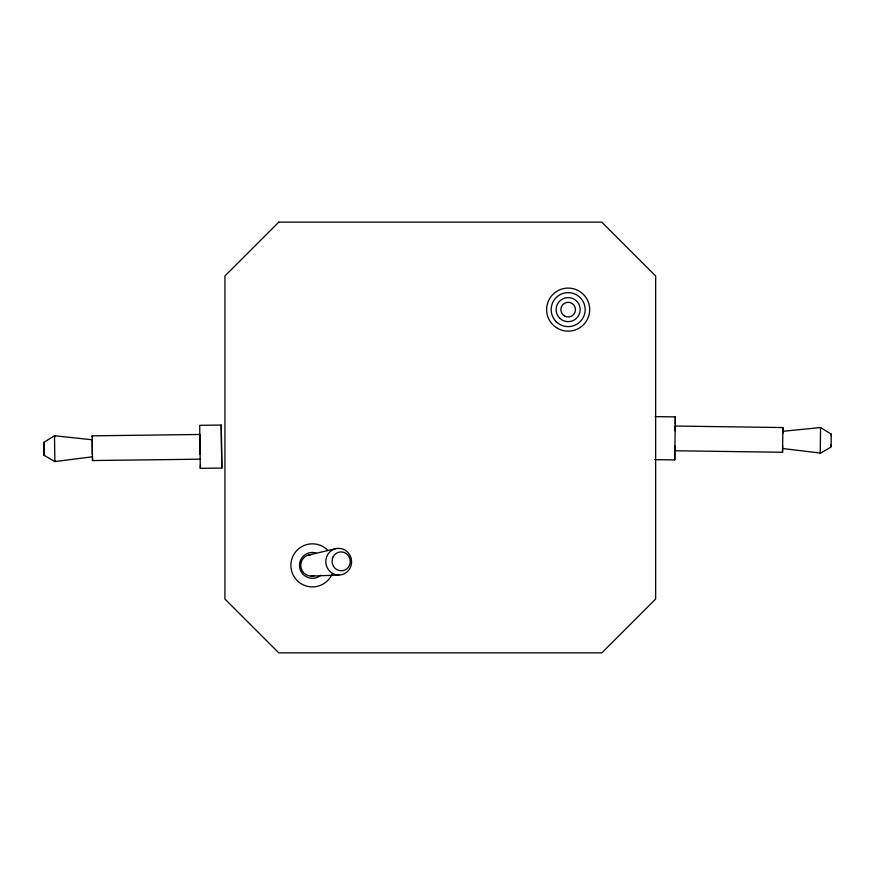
<?xml version="1.0" encoding="UTF-8"?>
<svg xmlns="http://www.w3.org/2000/svg" width="875" height="875" viewBox="0 0 875 875"><rect width="100%" height="100%" fill="white"/><g stroke="black" fill="none" stroke-linecap="round" stroke-linejoin="round"><path stroke-width="1.31" d="M654.544 459.627L674.734 459.911L675.27 422.417L675.336 416.894L655.145 416.609M831.228 435.794L831.25 434.131L820.575 427.525L782.83 431.298L782.808 433.508M820.214 453.064L782.589 448.514L782.633 445.681M820.564 428.137L820.575 427.525L820.214 453.338L831.075 447.038L831.25 434.131M675.15 430.817L675.205 426.048L782.884 427.558L782.534 452.266L674.866 450.756L674.942 445.988M675.205 426.891L675.205 426.048M782.534 452.255L782.567 449.794M674.844 452.834L674.734 459.911M675.227 423.97L675.336 416.894M782.808 432.316L782.873 427.547M831.086 446.009L831.108 444.916M674.866 450.756L674.877 449.914M92.641 458.073L92.477 460.545L92.159 435.838L92.312 436.68M200.484 464.898L200.298 468.333L221.823 468.07L221.233 425.053L199.708 425.327L200.298 468.333M199.806 434.481L199.883 454.42M92.291 439.764L54.502 435.761L43.827 442.356L43.772 449.137L44.002 455.262L54.852 461.573L92.477 456.794M44.002 455.262L43.859 442.488M54.917 460.961L54.852 461.573L54.502 435.761L54.655 437.161M92.236 439.589L92.312 454.595M221.233 425.053L221.823 468.07M308.306 555.111L335.223 548.811M311.205 576.089L338.844 575.028A13.344 12.884 82.3 0 0 349.792 555.002A13.344 12.884 82.3 0 0 327.458 555.045A13.344 12.884 82.3 0 0 338.844 575.028M92.159 435.838L199.883 434.481L199.959 435.312M92.477 460.545L200.2 459.189M332.084 574.131A21.536 21.536 0 0 1 301.317 583.833A21.536 21.536 0 0 1 295.444 552.114A21.536 21.536 0 0 1 327.644 550.145M313.862 575.717A10.675 10.314 82.3 0 1 300.869 566.825A10.675 10.314 82.3 0 1 310.964 554.75M320.72 575.269A12.917 12.917 0 0 1 299.797 568.17A12.917 12.917 0 0 1 315.755 552.891M278.764 222.13L224.919 275.975L224.919 599.025L278.764 652.87L601.814 652.87L655.648 599.025L655.648 275.975L601.814 222.13L278.764 222.13M333.233 556.653A9.439 9.111 82.3 0 0 341.283 570.784A9.439 9.111 82.3 0 0 349.027 556.62A9.439 9.111 82.3 0 0 333.233 556.653M559.661 318.128A12.02 12.02 0 0 0 579.775 312.736A12.02 12.02 0 0 0 565.053 298.014A12.02 12.02 0 0 0 559.661 318.128M564.495 315.984A7.339 7.339 0 0 0 575.498 309.63A7.339 7.339 0 0 0 564.495 303.275A7.339 7.339 0 0 0 564.495 315.984M556.139 321.65A17.008 17.008 0 0 0 584.587 314.027A17.008 17.008 0 0 0 563.763 293.202A17.008 17.008 0 0 0 556.139 321.65M557.397 328.278A21.536 21.536 0 0 0 589.695 309.63A21.536 21.536 0 0 0 557.397 290.97A21.536 21.536 0 0 0 557.397 328.278"/></g></svg>
